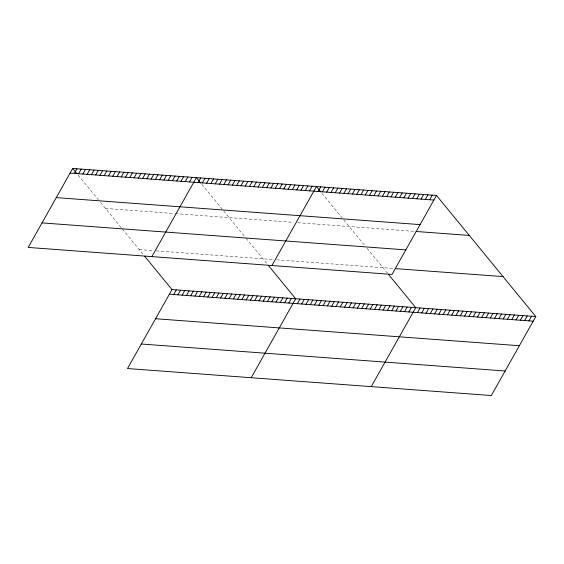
<?xml version="1.0" encoding="UTF-8"?>
<svg xmlns="http://www.w3.org/2000/svg" width="564" height="564" viewBox="0 0 564 564"><rect width="100%" height="100%" fill="white"/><g stroke="black" fill="none" stroke-linecap="round" stroke-linejoin="round"><path stroke-width="0.42" stroke-dasharray="2.82 2.11" d="M105.468 208.433L173.712 213.495M175.418 213.622L293.47 222.378M297.757 222.702L413.525 231.289M139.23 249.612L153.732 250.691M156.291 250.881L273.209 259.553M276.642 259.807L394.123 268.52M321.903 193.212L342.108 217.859M343.751 219.854L365.155 245.96M367.03 248.252L387.348 273.025M201.849 184.308L222.054 208.955M223.696 210.95L245.1 237.056M246.038 238.198L267.294 264.114M78.156 175.129L98.369 199.776M100.547 202.441L121.408 227.877M122.346 229.026L143.601 254.942"/><path stroke-width="0.85" d="M436.494 195.454L72.693 168.467L28.2 247.434L392.001 274.421L436.494 195.454L535.8 316.566L491.307 395.533L127.506 368.546L171.999 289.579L535.8 316.566M74.356 173.402L76.958 168.784M78.622 173.719L81.223 169.101M82.887 174.036L85.488 169.419M87.152 174.354L89.754 169.736M91.417 174.664L94.019 170.053M95.683 174.981L98.284 170.37M99.948 175.298L102.549 170.68M104.213 175.615L106.815 170.998M108.478 175.933L111.08 171.315M112.744 176.25L115.345 171.632M117.009 176.567L119.61 171.95M121.274 176.885L123.876 172.267M125.539 177.195L128.141 172.584M129.805 177.512L132.406 172.901M134.07 177.829L136.671 173.211M138.335 178.146L140.937 173.529M142.6 178.464L145.202 173.846M146.866 178.781L149.467 174.163M151.131 179.098L153.732 174.48M155.396 179.415L157.998 174.798M159.661 179.726L162.263 175.115M163.927 180.043L166.528 175.432M168.192 180.36L170.793 175.749M172.457 180.677L175.059 176.06M176.722 180.995L179.324 176.377M180.988 181.312L183.589 176.694M185.253 181.629L187.854 177.011M189.518 181.946L192.12 177.329M151.892 256.613L196.385 177.646L200.756 182.976M198.07 182.581L200.671 177.963M202.363 182.898L204.965 178.28M206.65 183.215L209.251 178.598M210.936 183.533L213.537 178.915M215.222 183.85L217.824 179.232M219.509 184.167L222.11 179.549M223.802 184.484L226.397 179.874M228.089 184.802L230.69 180.191M232.375 185.126L234.976 180.508M173.663 294.514L176.264 289.896M236.661 185.443L239.263 180.825M177.928 294.831L180.529 290.213M240.948 185.76L243.549 181.143M182.193 295.141L184.795 290.531M245.234 186.078L247.836 181.46M186.458 295.458L189.06 290.848M249.528 186.395L252.122 181.777M190.724 295.776L193.325 291.158M253.814 186.712L256.416 182.094M194.989 296.093L197.59 291.475M258.101 187.029L260.702 182.419M199.254 296.41L201.856 291.792M262.387 187.347L264.988 182.736M203.519 296.727L206.121 292.11M266.673 187.664L269.275 183.053M207.785 297.045L210.386 292.427M270.96 187.988L273.561 183.37M212.05 297.362L214.651 292.744M275.253 188.305L277.855 183.688M216.315 297.672L218.917 293.061M279.54 188.623L282.141 184.005M220.58 297.989L223.182 293.379M283.826 188.94L286.427 184.322M224.846 298.307L227.447 293.696M288.112 189.257L290.714 184.639M229.111 298.624L231.712 294.006M292.399 189.574L295 184.957M233.376 298.941L235.978 294.323M296.685 189.892L299.287 185.281M237.641 299.258L240.243 294.641M300.979 190.209L303.58 185.598M241.907 299.576L244.508 294.958M305.265 190.526L307.866 185.916M246.172 299.893L248.773 295.275M309.551 190.851L312.153 186.233M250.437 300.203L253.039 295.592M271.947 265.517L316.439 186.55L320.81 191.88M254.702 300.52L257.304 295.91M318.124 191.485L320.726 186.867M258.968 300.838L261.569 296.227M322.418 191.802L325.012 187.185M263.233 301.155L265.834 296.537M326.704 192.12L329.305 187.502M267.498 301.472L270.1 296.854M330.99 192.437L333.592 187.819M271.763 301.789L274.365 297.172M335.277 192.754L337.878 188.143M276.029 302.107L278.63 297.489M339.563 193.071L342.165 188.461M280.294 302.424L282.895 297.806M343.85 193.389L346.451 188.778M284.559 302.734L287.161 298.123M348.143 193.713L350.737 189.095M288.824 303.051L291.426 298.441M352.429 194.03L355.031 189.412M251.199 377.718L295.691 298.758L268.386 265.447M356.716 194.347L359.317 189.73M297.383 303.686L299.977 299.075M361.002 194.665L363.604 190.047M301.669 304.003L304.271 299.392M365.289 194.982L367.89 190.364M305.956 304.327L308.557 299.71M369.575 195.299L372.177 190.681M310.242 304.645L312.844 300.027M373.869 195.616L376.47 191.006M314.529 304.962L317.13 300.344M378.155 195.934L380.756 191.323M318.815 305.279L321.417 300.661M382.441 196.258L385.043 191.64M323.109 305.596L325.703 300.979M386.728 196.575L389.329 191.957M327.395 305.914L329.996 301.296M391.014 196.892L393.616 192.275M331.681 306.231L334.283 301.62M395.301 197.21L397.902 192.592M335.968 306.548L338.569 301.937M399.594 197.527L402.195 192.909M340.254 306.872L342.856 302.255M403.88 197.844L406.482 193.226M344.541 307.19L347.142 302.572M408.167 198.161L410.768 193.551M348.834 307.507L351.435 302.889M412.453 198.479L415.055 193.868M353.12 307.824L355.722 303.206M416.74 198.796L419.341 194.185M357.407 308.141L360.008 303.524M421.033 199.12L423.627 194.502M361.693 308.459L364.295 303.841M425.319 199.437L427.921 194.82M365.98 308.776L368.581 304.165M429.606 199.755L432.207 195.137M370.266 309.093L372.867 304.482M374.559 309.41L377.161 304.8M378.846 309.735L381.447 305.117M383.132 310.052L385.734 305.434M387.419 310.369L390.02 305.751M391.705 310.686L394.306 306.069M395.999 311.004L398.593 306.386M400.285 311.321L402.886 306.703M404.571 311.638L407.173 307.027M408.858 311.955L411.459 307.345M371.253 386.622L415.746 307.662L388.434 274.358M417.43 312.597L420.032 307.979M421.724 312.914L424.318 308.296M426.01 313.231L428.612 308.614M430.297 313.549L432.898 308.931M434.583 313.866L437.185 309.248M438.87 314.183L441.471 309.565M443.156 314.5L445.757 309.89M447.449 314.818L450.051 310.207M451.736 315.135L454.337 310.524M456.022 315.459L458.624 310.842M460.309 315.777L462.91 311.159M464.595 316.094L467.196 311.476M468.881 316.411L471.483 311.793M473.175 316.728L475.776 312.111M477.461 317.046L480.063 312.428M481.748 317.363L484.349 312.752M486.034 317.68L488.635 313.069M490.32 318.004L492.922 313.387M494.614 318.322L497.208 313.704M498.9 318.639L501.502 314.021M503.187 318.956L505.788 314.338M507.473 319.273L510.075 314.656M511.759 319.591L514.361 314.973M516.046 319.908L518.647 315.297M520.339 320.225L522.934 315.614M524.626 320.542L527.227 315.932M528.912 320.867L531.514 316.249M70.091 173.085L433.892 200.072M56.266 197.619L420.067 224.606M416.098 231.48L469.262 235.421M42.025 222.9L405.826 249.887M395.836 268.647L503.032 276.6M169.397 294.197L533.199 321.184M155.572 318.731L519.374 345.718M141.331 344.012L505.132 370.999M72.693 168.467L77.064 173.797M144.694 256.275L171.999 289.579"/></g></svg>
